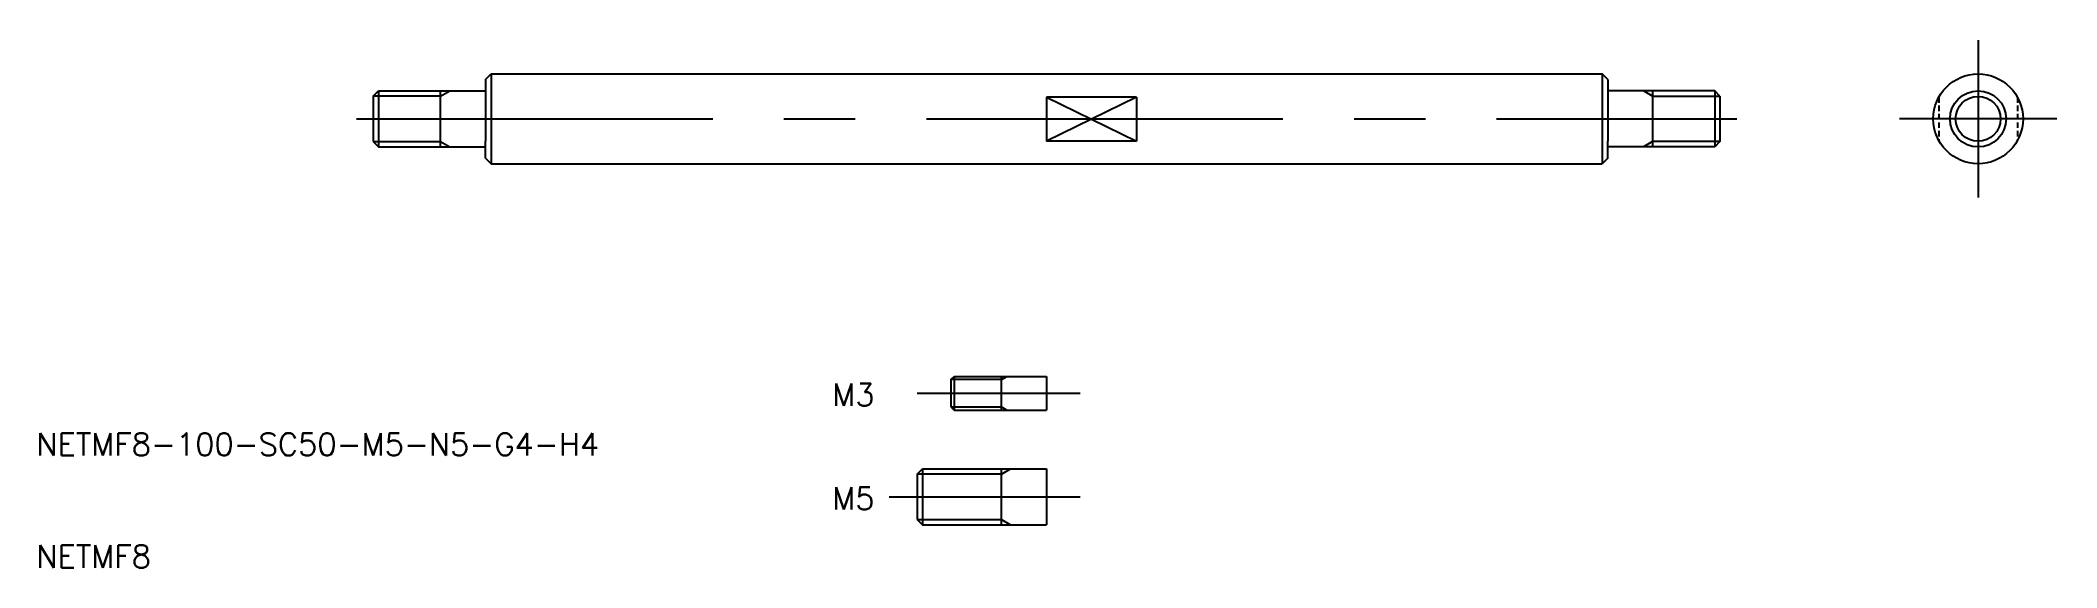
# Model space of a CAD drawing. Extents: x 10 to 190, y 10 to 57.
import ezdxf

# ---------------------------------------------------------------- set-up
doc = ezdxf.new("R2010")
doc.units = 0
doc.linetypes.add('CENTER', pattern=[50.8, 31.75, -6.35, 6.35, -6.35])
doc.linetypes.add('DASHED', pattern=[0.75, 0.5, -0.25])
doc.layers.get('0').update_dxf_attribs({"linetype": 'CONTINUOUS'})
doc.layers.add('CENTER', color=1, linetype='CENTER')
doc.styles.get("Standard").update_dxf_attribs({"font": 'txt.shx', "bigfont": 'extfont.shx'})

msp = doc.modelspace()

# ---------------------------------------------------------------- linework, layer by layer
at = {"color": 7, "linetype": 'CONTINUOUS'}
for p, q in [((50, 53.5), (50.5, 54)), ((50.5, 54), (149.5, 54)), ((50.5, 54), (50.5, 46)), ((149.5, 54), (149.5, 46)), ((150, 53.5), (149.5, 54)), ((40, 52.03), (40.47, 52.5)), ((40.47, 52.5), (50, 52.5)), ((40.47, 52.5), (40.47, 47.5)), ((46, 47.5), (46, 52.5)), ((50, 53.5), (50, 52)), ((150, 53.5), (150, 52)), ((159.53, 52.5), (150, 52.5)), ((154, 52.5), (154, 47.5)), ((159.53, 52.5), (159.53, 47.5)), ((160, 52.03), (159.53, 52.5)), ((40, 52.03), (40, 47.97)), ((50, 52), (50, 48)), ((100, 51.94), (100, 48)), ((108, 51.94), (100, 51.94)), ((108, 51.94), (108, 48)), ((150, 52), (150, 48)), ((160, 52.03), (160, 47.97)), ((40, 47.97), (40.47, 47.5)), ((40.47, 47.5), (50, 47.5)), ((50, 46.5), (50, 48)), ((108, 48.01), (100, 48)), ((150, 46.5), (150, 48)), ((159.53, 47.5), (150, 47.5)), ((160, 47.97), (159.53, 47.5)), ((50, 46.5), (50.5, 46)), ((50.5, 46), (149.5, 46)), ((150, 46.5), (149.5, 46)), ((91.48, 26.76), (91.76, 27.04)), ((91.76, 27.04), (91.76, 24.04)), ((91.76, 27.04), (99.98, 27.04)), ((95.98, 24.04), (95.98, 27.04)), ((99.98, 27.04), (99.98, 24.04)), ((91.48, 26.76), (91.48, 24.33)), ((91.48, 24.33), (91.76, 24.04)), ((91.76, 24.04), (99.98, 24.04)), ((88.48, 18.34), (88.95, 18.81)), ((88.48, 18.34), (88.48, 14.28)), ((88.95, 18.81), (99.98, 18.81)), ((88.95, 18.81), (88.95, 13.81)), ((95.98, 13.81), (95.98, 18.81)), ((99.98, 18.81), (99.98, 13.81)), ((88.48, 14.28), (88.95, 13.81)), ((88.95, 13.81), (99.98, 13.81))]:
    msp.add_line(p, q, dxfattribs=at)
at = {"color": 3, "linetype": 'CONTINUOUS'}
for p, q in [((46, 52.03), (46.82, 52.5)), ((154, 52.03), (153.18, 52.5)), ((100, 51.94), (108, 48.01)), ((108, 51.94), (100, 48)), ((46, 47.97), (46.82, 47.5)), ((154, 47.97), (153.18, 47.5)), ((95.98, 26.76), (96.47, 27.04)), ((95.98, 24.33), (96.47, 24.04)), ((95.98, 18.34), (96.8, 18.81)), ((95.98, 14.28), (96.8, 13.81))]:
    msp.add_line(p, q, dxfattribs=at)
at = {"color": 3}
for p, q in [((46, 52.03), (40, 52.03)), ((154, 52.03), (160, 52.03)), ((40, 47.97), (46, 47.97)), ((160, 47.97), (154, 47.97)), ((95.98, 26.76), (91.48, 26.76)), ((91.48, 24.33), (95.98, 24.33)), ((95.98, 18.34), (88.48, 18.34)), ((88.48, 14.28), (95.98, 14.28))]:
    msp.add_line(p, q, dxfattribs=at)
at = {"color": 3, "linetype": 'DASHED'}
for p, q in [((179.5, 51.94), (179.5, 48.06)), ((186.5, 51.94), (186.5, 48.06))]:
    msp.add_line(p, q, dxfattribs=at)
at = {"color": 7, "linetype": 'CONTINUOUS'}
for radius in [4, 2.5]:
    msp.add_circle((183, 50), radius, dxfattribs=at)
at = {"color": 3, "linetype": 'CONTINUOUS'}
msp.add_circle((183, 50), 2, dxfattribs=at)
at = {"layer": 'CENTER', "color": 1, "linetype": 'CENTER'}
for p, q in [((183, 57), (183, 43)), ((38.5, 50), (161.5, 50)), ((190, 50), (176, 50)), ((88.48, 25.54), (102.98, 25.54)), ((85.98, 16.31), (102.98, 16.31))]:
    msp.add_line(p, q, dxfattribs=at)

# ---------------------------------------------------------------- texts
at = {"color": 7, "linetype": 'CONTINUOUS'}
for s, p in [('M3', (80.9, 24.41)), ('NETMF8-100-SC50-M5-N5-G4-H4', (10, 20)), ('M5', (80.9, 15.18)), ('NETMF8', (10, 10))]:
    msp.add_text(s, height=2, dxfattribs=at).set_placement(p)

doc.saveas('drawing.dxf')
